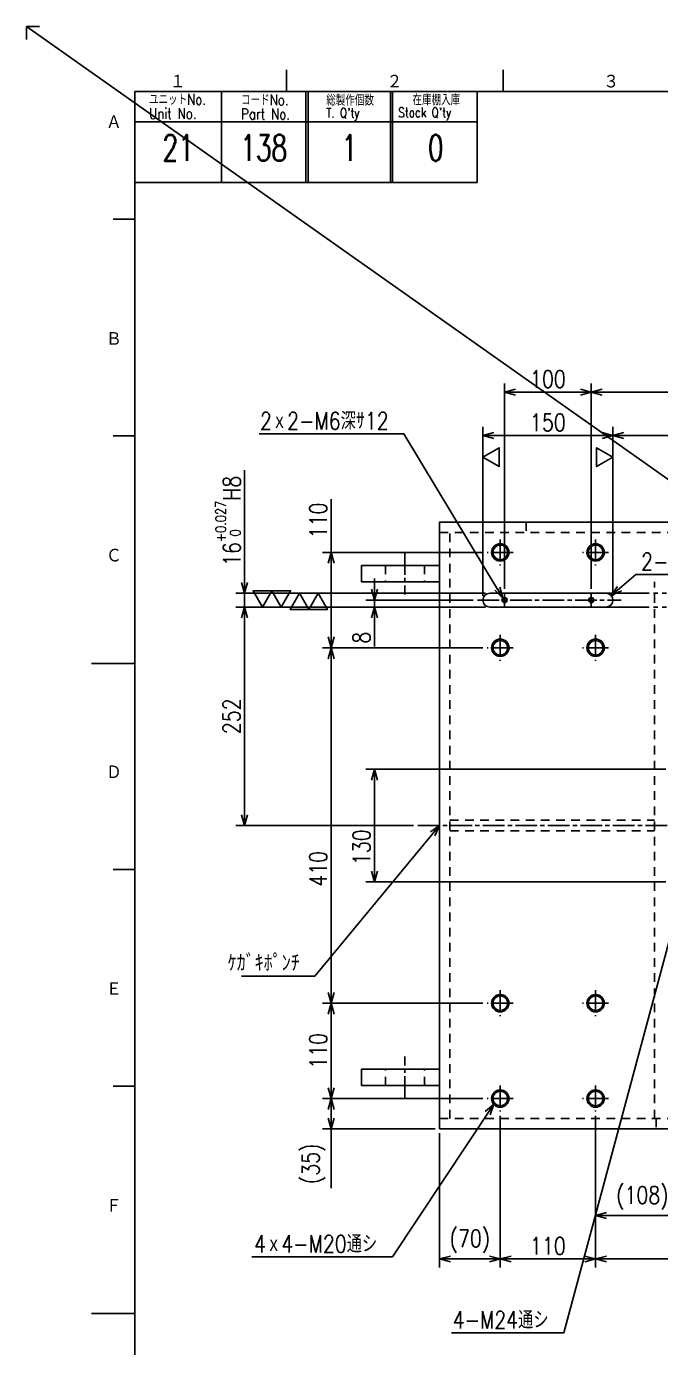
# Model space of a CAD drawing. Extents: x 0 to 4205, y 0 to 5940.
# Drawn here: x 0 to 732, y 4416 to 5940 of the extents above; entities that cross this region are included whole.
import ezdxf
from ezdxf.enums import TextEntityAlignment as Align

# ---------------------------------------------------------------- set-up
doc = ezdxf.new("R2010")
doc.units = 0
doc.header["$LTSCALE"] = 5
for name, pattern in [('GEN3A', [3.5, 2, -1.5]), ('GEN4A', [15, 10, -1, 1, -1, 1, -1]), ('GEN7A', [7.5, 5, -0.75, 1, -0.75])]:
    doc.linetypes.add(name, pattern=pattern)
doc.layers.get('0').update_dxf_attribs({"linetype": 'CONTINUOUS'})
doc.layers.get('DEFPOINTS').update_dxf_attribs({"linetype": 'CONTINUOUS'})
for name, color, linetype in [('2', 5, 'CONTINUOUS'), ('3A', 6, 'GEN3A'), ('4', 3, 'CONTINUOUS'), ('4A', 3, 'GEN4A'), ('5', 3, 'CONTINUOUS'), ('7A', 4, 'GEN7A'), ('8', 1, 'CONTINUOUS'), ('RAHM2', 1, 'CONTINUOUS')]:
    doc.layers.add(name, color=color, linetype=linetype)
doc.styles.add('DIMENSION', font='monotxt.shx', dxfattribs={"bigfont": 'bigfont.shx'})
doc.styles.get("Standard").update_dxf_attribs({"font": 'romans.shx', "width": 0.8, "bigfont": 'extfont.shx'})
doc.dimstyles.new('GEN-ISO', dxfattribs={"dimscale": 5, "dimtxt": 4, "dimasz": 2.5, "dimexe": 2, "dimexo": 1, "dimgap": 1, "dimtad": 3, "dimdec": 3, "dimrnd": 0.001, "dimdsep": 46, "dimtxsty": 'Standard', "dimblk": 'OPEN30', "dimcen": 0, "dimclrt": 52, "dimadec": 0, "dimazin": 0, "dimtp": 0.1, "dimtm": 0.1, "dimtfac": 0.6, "dimtdec": 3, "dimtmove": 2, "dimatfit": 3, "dimldrblk": 'OPEN30', "dimfxl": 1, "dimarcsym": 0})
doc.dimstyles.new('GEN-ISO$4', dxfattribs={"dimscale": 5, "dimtxt": 4, "dimasz": 2.5, "dimexe": 2, "dimexo": 1, "dimgap": 1, "dimtad": 1, "dimtoh": 1, "dimdec": 3, "dimrnd": 0.001, "dimdsep": 46, "dimtxsty": 'Standard', "dimblk": 'OPEN30', "dimcen": 0, "dimclrt": 52, "dimadec": 0, "dimazin": 0, "dimtp": 0.1, "dimtm": 0.1, "dimtfac": 0.6, "dimtdec": 3, "dimtofl": 0, "dimtmove": 0, "dimatfit": 2, "dimldrblk": 'OPEN30', "dimfxl": 1, "dimarcsym": 0})

# ---------------------------------------------------------------- blocks, each defined once
blk = doc.blocks.new('1A1ﾌﾞﾋﾝ')
at = {"layer": 'RAHM2', "color": 5, "linetype": 'Continuous'}
for p, q in [((3, 594), (0, 594)), ((0, 594), (0, 591)), ((60, 584), (60, 579)), ((110, 584), (110, 579)), ((826, 579), (25, 579)), ((25, 579), (25, 15)), ((104, 558), (104, 579)), ((25, 558), (64.5, 558)), ((64.5, 558), (104, 558)), ((20, 549.5), (25, 549.5)), ((20, 499.5), (25, 499.5)), ((15, 447), (25, 447)), ((20, 399.5), (25, 399.5)), ((20, 349.5), (25, 349.5)), ((15, 297), (25, 297))]:
    blk.add_line(p, q, dxfattribs=at)
at = {"layer": 'RAHM2', "color": 7, "linetype": 'Continuous'}
for p, q in [((45, 579), (45, 558)), ((64.5, 579), (64.5, 558)), ((65, 579), (65, 558)), ((84, 579), (84, 558)), ((84.5, 579), (84.5, 558)), ((25, 572), (64.5, 572)), ((64.5, 572), (104, 572))]:
    blk.add_line(p, q, dxfattribs=at)
at = {"layer": 'RAHM2', "color": 5, "linetype": 'Continuous'}
for s, p in [('１', (33.1, 579.6)), ('２', (83.1, 579.6)), ('３', (133.1, 579.6)), ('Ａ', (18.36, 570.24)), ('Ｂ', (18.36, 520.24)), ('Ｃ', (18.36, 470.24)), ('Ｄ', (18.36, 420.24)), ('Ｅ', (18.36, 370.24)), ('Ｆ', (18.36, 320.24))]:
    blk.add_text(s, height=3.31, dxfattribs=at).set_placement(p)
at = {"layer": 'RAHM2', "color": 7, "linetype": 'Continuous', "width": 0.8}
for s, height, p in [('ユニットNo.', 2.5, (28.29, 575.92)), ('コードNo.', 2.5, (49.52, 575.81)), ('総製作個数', 2.5, (69.17, 575.72)), ('在庫棚入庫', 2.5, (89.08, 575.82)), ('Unit No.', 2.5, (28.29, 572.64)), ('Part No.', 2.5, (49.52, 572.53)), ("T. Q'ty", 2.2, (69.17, 572.96)), ("Stock Q'ty", 2.2, (85.8, 573.06))]:
    blk.add_text(s, height=height, dxfattribs=at).set_placement(p)
at = {"layer": 'RAHM2', "color": 5, "linetype": 'Continuous', "width": 0.7}
for tag, p in [('HEADER3', (35, 566.01)), ('HEADER4', (54.75, 566)), ('HEADER15', (74.49, 566)), ('HEADER16', (94.43, 566))]:
    blk.add_attdef(tag, text='', height=6, dxfattribs=at).set_placement(p, align=Align.MIDDLE)
at = {"layer": 'RAHM2', "color": 7, "linetype": 'Continuous'}
blk.add_attdef('HEADER5', text='', height=2.5, dxfattribs=at).set_placement((63.69, 559.1), align=Align.BOTTOM_RIGHT)
for tag, height, width, p in [('HEADER25', 3.2, 0.63, (46.91, 45.38)), ('HEADER23', 3.33, 0.8, (71.4, 45.2)), ('HEADER24', 3.5, 0.8, (92.57, 45.22)), ('HEADER1', 5, 0.9, (775.12, 45.15)), ('HEADER7', 5, 0.8, (590.38, 40.8)), ('GEN-TITLE-SCA', 4, 0.85, (677.79, 40.85)), ('HEADER22', 3.2, 0.63, (46.91, 38.38)), ('HEADER20', 3.33, 0.8, (71.4, 38.2)), ('HEADER21', 3.5, 0.8, (92.57, 38.22)), ('HEADER2', 6, 0.9, (774.89, 36.68)), ('HEADER19', 3.2, 0.63, (46.91, 31.38)), ('HEADER17', 3.33, 0.8, (71.4, 31.2)), ('HEADER18', 3.5, 0.8, (92.57, 31.22)), ('HEADER11', 3.2, 0.63, (46.91, 24.38)), ('HEADER9', 3.33, 0.8, (71.4, 24.2)), ('HEADER10', 3.5, 0.8, (92.57, 24.22)), ('HEADER14', 3.31, 0.8, (542.54, 17.82))]:
    blk.add_attdef(tag, text='', height=height, dxfattribs=dict(at, width=width)).set_placement(p, align=Align.MIDDLE)
at = {"layer": 'RAHM2', "color": 7, "linetype": 'Continuous', "width": 0.8}
blk.add_attdef('GEN-TITLE-DAT', text='', height=3.5, dxfattribs=at).set_placement((691.35, 39.1), align=Align.BOTTOM_LEFT)
at = {"layer": 'RAHM2', "color": 5, "linetype": 'Continuous'}
blk.add_attdef('HEADER6', text='', height=5.8, dxfattribs=at).set_placement((623.09, 17.9), align=Align.BOTTOM_RIGHT)
at = {"layer": 'RAHM2', "color": 5, "linetype": 'Continuous', "style": 'DIMENSION', "width": 1.2}
for tag, p in [('HEADER13', (629.56, 16.75)), ('HEADER12', (663.26, 16.72)), ('GEN-TITLE-DWG', (732.79, 16.74))]:
    blk.add_attdef(tag, text='', height=7.02, dxfattribs=at).set_placement(p, align=Align.BOTTOM_LEFT)
at = {"layer": 'RAHM2', "color": 5, "linetype": 'Continuous', "style": 'DIMENSION'}
blk.add_attdef('HEADER8', text='', height=7.02, dxfattribs=at).set_placement((824.55, 16.71), align=Align.BOTTOM_RIGHT)
blk = doc.blocks.new('_Open30')
at = {"color": 0, "linetype": 'ByBlock', "lineweight": -2}
for p, q in [((-1, 0.27), (0, 0)), ((0, 0), (-1, -0.27)), ((0, 0), (-1, 0))]:
    blk.add_line(p, q, dxfattribs=at)
blk = doc.blocks.new('*D228')
at = {"layer": '5', "color": 0, "lineweight": -2, "transparency": 16777216}
for p, q in [((526.6, 4813.1), (341.6, 4813.1)), ((351.6, 4715.6), (351.6, 4800.6)), ((526.6, 4703.1), (341.6, 4703.1))]:
    blk.add_line(p, q, dxfattribs=at)
at = {"layer": 'DEFPOINTS', "color": 0, "transparency": 16777216}
for p in [(351.6, 4813.1), (531.6, 4813.1), (531.6, 4703.1)]:
    blk.add_point(p, dxfattribs=at)
at = {"layer": '5', "color": 0, "lineweight": -2, "transparency": 16777216, "xscale": 12.5, "yscale": 12.5, "zscale": 12.5}
for p, rotation in [((351.6, 4813.1), 90), ((351.6, 4703.1), 270)]:
    blk.add_blockref('_Open30', p, dxfattribs=dict(at, rotation=rotation))
at = {"layer": '5', "color": 52, "transparency": 16777216, "insert": (336.6, 4758.1), "char_height": 20, "attachment_point": 5, "rotation": 90}
blk.add_mtext('110', dxfattribs=at)
blk = doc.blocks.new('*D229')
at = {"layer": '5', "color": 0, "lineweight": -2, "transparency": 16777216}
for p, q in [((351.6, 5333.1), (351.6, 5394.5)), ((526.6, 5333.1), (341.6, 5333.1)), ((351.6, 5235.6), (351.6, 5320.6)), ((526.6, 5223.1), (341.6, 5223.1))]:
    blk.add_line(p, q, dxfattribs=at)
at = {"layer": 'DEFPOINTS', "color": 0, "transparency": 16777216}
for p in [(351.6, 5333.1), (531.6, 5333.1), (531.6, 5223.1)]:
    blk.add_point(p, dxfattribs=at)
at = {"layer": '5', "color": 0, "lineweight": -2, "transparency": 16777216, "xscale": 12.5, "yscale": 12.5, "zscale": 12.5}
for p, rotation in [((351.6, 5333.1), 90), ((351.6, 5223.1), 270)]:
    blk.add_blockref('_Open30', p, dxfattribs=dict(at, rotation=rotation))
at = {"layer": '5', "color": 52, "transparency": 16777216, "insert": (336.6, 5370.1), "char_height": 20, "attachment_point": 5, "rotation": 90}
blk.add_mtext('110', dxfattribs=at)
blk = doc.blocks.new('*D230')
at = {"layer": '5', "color": 0, "lineweight": -2, "transparency": 16777216}
for p, q in [((401.6, 5290.6), (401.6, 5303.1)), ((515.4, 5278.1), (391.6, 5278.1)), ((401.6, 5278.1), (401.6, 5270.1)), ((529.6, 5270.1), (391.6, 5270.1)), ((401.6, 5257.6), (401.6, 5224.5))]:
    blk.add_line(p, q, dxfattribs=at)
at = {"layer": 'DEFPOINTS', "color": 0, "transparency": 16777216}
for p in [(520.4, 5278.1), (401.6, 5270.1), (534.6, 5270.1)]:
    blk.add_point(p, dxfattribs=at)
at = {"layer": '5', "color": 0, "lineweight": -2, "transparency": 16777216, "xscale": 12.5, "yscale": 12.5, "zscale": 12.5}
for p, rotation in [((401.6, 5278.1), 270), ((401.6, 5270.1), 90)]:
    blk.add_blockref('_Open30', p, dxfattribs=dict(at, rotation=rotation))
at = {"layer": '5', "color": 52, "transparency": 16777216, "insert": (386.6, 5234.8), "char_height": 20, "attachment_point": 5, "rotation": 90}
blk.add_mtext('8', dxfattribs=at)
blk = doc.blocks.new('*D231')
at = {"layer": '5', "color": 0, "lineweight": -2, "transparency": 16777216}
for p, q in [((251.6, 5298.6), (251.6, 5428)), ((529.6, 5286.1), (241.6, 5286.1)), ((251.6, 5270.1), (251.6, 5286.1)), ((529.6, 5270.1), (241.6, 5270.1)), ((251.6, 5257.6), (251.6, 5245.1))]:
    blk.add_line(p, q, dxfattribs=at)
at = {"layer": 'DEFPOINTS', "color": 0, "transparency": 16777216}
for p in [(251.6, 5286.1), (534.6, 5286.1), (534.6, 5270.1)]:
    blk.add_point(p, dxfattribs=at)
at = {"layer": '5', "color": 0, "lineweight": -2, "transparency": 16777216, "xscale": 12.5, "yscale": 12.5, "zscale": 12.5}
for p, rotation in [((251.6, 5286.1), 270), ((251.6, 5270.1), 90)]:
    blk.add_blockref('_Open30', p, dxfattribs=dict(at, rotation=rotation))
at = {"layer": '5', "color": 52, "transparency": 16777216, "insert": (232.6, 5369.6), "char_height": 20, "attachment_point": 5, "rotation": 90}
blk.add_mtext('16{\\H12.000000;\\S+0.027^  0;}H8', dxfattribs=at)
blk = doc.blocks.new('*D232')
at = {"layer": '5', "color": 0, "lineweight": -2, "transparency": 16777216}
for p, q in [((529.6, 5270.1), (241.6, 5270.1)), ((251.6, 5257.6), (251.6, 5030.6)), ((446.6, 5018.1), (241.6, 5018.1))]:
    blk.add_line(p, q, dxfattribs=at)
at = {"layer": 'DEFPOINTS', "color": 0, "transparency": 16777216}
for p in [(534.6, 5270.1), (251.6, 5018.1), (451.6, 5018.1)]:
    blk.add_point(p, dxfattribs=at)
at = {"layer": '5', "color": 0, "lineweight": -2, "transparency": 16777216, "xscale": 12.5, "yscale": 12.5, "zscale": 12.5}
for p, rotation in [((251.6, 5270.1), 90), ((251.6, 5018.1), 270)]:
    blk.add_blockref('_Open30', p, dxfattribs=dict(at, rotation=rotation))
at = {"layer": '5', "color": 52, "transparency": 16777216, "insert": (236.6, 5144.1), "char_height": 20, "attachment_point": 5, "rotation": 90}
blk.add_mtext('252', dxfattribs=at)
blk = doc.blocks.new('*D236')
at = {"layer": '5', "color": 0, "lineweight": -2, "transparency": 16777216}
for p, q in [((656.6, 4683.1), (656.6, 4508.1)), ((1044.1, 4518.1), (669.1, 4518.1))]:
    blk.add_line(p, q, dxfattribs=at)
at = {"layer": 'DEFPOINTS', "color": 0, "transparency": 16777216}
for p in [(656.6, 4688.1), (1056.6, 4688.1), (656.6, 4518.1)]:
    blk.add_point(p, dxfattribs=at)
at = {"layer": '5', "color": 0, "lineweight": -2, "transparency": 16777216, "xscale": 12.5, "yscale": 12.5, "zscale": 12.5, "rotation": 180}
blk.add_blockref('_Open30', (656.6, 4518.1), dxfattribs=at)
at = {"layer": '5', "color": 0, "lineweight": -2, "transparency": 16777216, "xscale": 12.5, "yscale": 12.5, "zscale": 12.5}
blk.add_blockref('_Open30', (1056.6, 4518.1), dxfattribs=at)
at = {"layer": '5', "color": 52, "transparency": 16777216, "insert": (856.6, 4533.1), "char_height": 20, "attachment_point": 5}
blk.add_mtext('400', dxfattribs=at)
blk = doc.blocks.new('*D237')
at = {"layer": '5', "color": 0, "lineweight": -2, "transparency": 16777216}
for p, q in [((546.6, 4683.1), (546.6, 4508.1)), ((644.1, 4518.1), (559.1, 4518.1))]:
    blk.add_line(p, q, dxfattribs=at)
at = {"layer": 'DEFPOINTS', "color": 0, "transparency": 16777216}
for p in [(546.6, 4688.1), (656.6, 4688.1), (546.6, 4518.1)]:
    blk.add_point(p, dxfattribs=at)
at = {"layer": '5', "color": 0, "lineweight": -2, "transparency": 16777216, "xscale": 12.5, "yscale": 12.5, "zscale": 12.5, "rotation": 180}
blk.add_blockref('_Open30', (546.6, 4518.1), dxfattribs=at)
at = {"layer": '5', "color": 0, "lineweight": -2, "transparency": 16777216, "xscale": 12.5, "yscale": 12.5, "zscale": 12.5}
blk.add_blockref('_Open30', (656.6, 4518.1), dxfattribs=at)
at = {"layer": '5', "color": 52, "transparency": 16777216, "insert": (601.6, 4533.1), "char_height": 20, "attachment_point": 5}
blk.add_mtext('110', dxfattribs=at)
blk = doc.blocks.new('*D238')
at = {"layer": '5', "color": 0, "lineweight": -2, "transparency": 16777216}
for p, q in [((546.6, 4683.1), (546.6, 4508.1)), ((476.6, 4663.1), (476.6, 4508.1)), ((534.1, 4518.1), (489.1, 4518.1))]:
    blk.add_line(p, q, dxfattribs=at)
at = {"layer": 'DEFPOINTS', "color": 0, "transparency": 16777216}
for p in [(546.6, 4688.1), (476.6, 4668.1), (476.6, 4518.1)]:
    blk.add_point(p, dxfattribs=at)
at = {"layer": '5', "color": 0, "lineweight": -2, "transparency": 16777216, "xscale": 12.5, "yscale": 12.5, "zscale": 12.5, "rotation": 180}
blk.add_blockref('_Open30', (476.6, 4518.1), dxfattribs=at)
at = {"layer": '5', "color": 0, "lineweight": -2, "transparency": 16777216, "xscale": 12.5, "yscale": 12.5, "zscale": 12.5}
blk.add_blockref('_Open30', (546.6, 4518.1), dxfattribs=at)
at = {"layer": '5', "color": 52, "transparency": 16777216, "insert": (511.6, 4538.4), "char_height": 20, "attachment_point": 5}
blk.add_mtext('(70)', dxfattribs=at)
blk = doc.blocks.new('*D239')
at = {"layer": '5', "color": 0, "lineweight": -2, "transparency": 16777216}
for p, q in [((526.6, 4703.1), (341.6, 4703.1)), ((351.6, 4690.6), (351.6, 4680.6)), ((471.6, 4668.1), (341.6, 4668.1)), ((351.6, 4668.1), (351.6, 4599.9))]:
    blk.add_line(p, q, dxfattribs=at)
at = {"layer": 'DEFPOINTS', "color": 0, "transparency": 16777216}
for p in [(531.6, 4703.1), (351.6, 4668.1), (476.6, 4668.1)]:
    blk.add_point(p, dxfattribs=at)
at = {"layer": '5', "color": 0, "lineweight": -2, "transparency": 16777216, "xscale": 12.5, "yscale": 12.5, "zscale": 12.5}
for p, rotation in [((351.6, 4703.1), 90), ((351.6, 4668.1), 270)]:
    blk.add_blockref('_Open30', p, dxfattribs=dict(at, rotation=rotation))
at = {"layer": '5', "color": 52, "transparency": 16777216, "insert": (331.3, 4627.8), "char_height": 20, "attachment_point": 5, "rotation": 90}
blk.add_mtext('(35)', dxfattribs=at)
blk = doc.blocks.new('*D244')
at = {"layer": '5', "color": 0, "lineweight": -2, "transparency": 16777216}
for p, q in [((526.6, 5283.1), (526.6, 5478.1)), ((664.1, 5468.1), (539.1, 5468.1))]:
    blk.add_line(p, q, dxfattribs=at)
at = {"layer": 'DEFPOINTS', "color": 0, "transparency": 16777216}
for p in [(526.6, 5468.1), (526.6, 5278.1), (676.6, 5278.1)]:
    blk.add_point(p, dxfattribs=at)
at = {"layer": '5', "color": 0, "lineweight": -2, "transparency": 16777216, "xscale": 12.5, "yscale": 12.5, "zscale": 12.5, "rotation": 180}
blk.add_blockref('_Open30', (526.6, 5468.1), dxfattribs=at)
at = {"layer": '5', "color": 0, "lineweight": -2, "transparency": 16777216, "xscale": 12.5, "yscale": 12.5, "zscale": 12.5}
blk.add_blockref('_Open30', (676.6, 5468.1), dxfattribs=at)
at = {"layer": '5', "color": 52, "transparency": 16777216, "insert": (601.6, 5483.1), "char_height": 20, "attachment_point": 5}
blk.add_mtext('150', dxfattribs=at)
blk = doc.blocks.new('*D245')
at = {"layer": '5', "color": 0, "lineweight": -2, "transparency": 16777216}
for p, q in [((651.6, 5291.1), (651.6, 5528.1)), ((1054.1, 5518.1), (664.1, 5518.1)), ((1066.6, 5291.1), (1066.6, 5528.1))]:
    blk.add_line(p, q, dxfattribs=at)
at = {"layer": 'DEFPOINTS', "color": 0, "transparency": 16777216}
for p in [(651.6, 5518.1), (651.6, 5286.1), (1066.6, 5286.1)]:
    blk.add_point(p, dxfattribs=at)
at = {"layer": '5', "color": 0, "lineweight": -2, "transparency": 16777216, "xscale": 12.5, "yscale": 12.5, "zscale": 12.5, "rotation": 180}
blk.add_blockref('_Open30', (651.6, 5518.1), dxfattribs=at)
at = {"layer": '5', "color": 0, "lineweight": -2, "transparency": 16777216, "xscale": 12.5, "yscale": 12.5, "zscale": 12.5}
blk.add_blockref('_Open30', (1066.6, 5518.1), dxfattribs=at)
at = {"layer": '5', "color": 52, "transparency": 16777216, "insert": (801.6, 5533.1), "char_height": 20, "attachment_point": 5}
blk.add_mtext('415', dxfattribs=at)
blk = doc.blocks.new('*D246')
at = {"layer": '5', "color": 0, "lineweight": -2, "transparency": 16777216}
for p, q in [((551.6, 5291.1), (551.6, 5528.1)), ((639.1, 5518.1), (564.1, 5518.1))]:
    blk.add_line(p, q, dxfattribs=at)
at = {"layer": 'DEFPOINTS', "color": 0, "transparency": 16777216}
for p in [(551.6, 5518.1), (551.6, 5286.1), (651.6, 5286.1)]:
    blk.add_point(p, dxfattribs=at)
at = {"layer": '5', "color": 0, "lineweight": -2, "transparency": 16777216, "xscale": 12.5, "yscale": 12.5, "zscale": 12.5, "rotation": 180}
blk.add_blockref('_Open30', (551.6, 5518.1), dxfattribs=at)
at = {"layer": '5', "color": 0, "lineweight": -2, "transparency": 16777216, "xscale": 12.5, "yscale": 12.5, "zscale": 12.5}
blk.add_blockref('_Open30', (651.6, 5518.1), dxfattribs=at)
at = {"layer": '5', "color": 52, "transparency": 16777216, "insert": (601.6, 5533.1), "char_height": 20, "attachment_point": 5}
blk.add_mtext('100', dxfattribs=at)
blk = doc.blocks.new('*D247')
at = {"layer": '5', "color": 0, "lineweight": -2, "transparency": 16777216}
for p, q in [((676.6, 5283.1), (676.6, 5478.1)), ((1036.6, 5283.1), (1036.6, 5478.1)), ((1024.1, 5468.1), (689.1, 5468.1))]:
    blk.add_line(p, q, dxfattribs=at)
at = {"layer": 'DEFPOINTS', "color": 0, "transparency": 16777216}
for p in [(676.6, 5468.1), (676.6, 5278.1), (1036.6, 5278.1)]:
    blk.add_point(p, dxfattribs=at)
at = {"layer": '5', "color": 0, "lineweight": -2, "transparency": 16777216, "xscale": 12.5, "yscale": 12.5, "zscale": 12.5, "rotation": 180}
blk.add_blockref('_Open30', (676.6, 5468.1), dxfattribs=at)
at = {"layer": '5', "color": 0, "lineweight": -2, "transparency": 16777216, "xscale": 12.5, "yscale": 12.5, "zscale": 12.5}
blk.add_blockref('_Open30', (1036.6, 5468.1), dxfattribs=at)
at = {"layer": '5', "color": 52, "transparency": 16777216, "insert": (826.6, 5483.1), "char_height": 20, "attachment_point": 5}
blk.add_mtext('360', dxfattribs=at)
blk = doc.blocks.new('*D189')
at = {"layer": '5', "color": 0, "lineweight": -2, "transparency": 16777216}
for p, q in [((703.2, 5307.6), (684.2, 5291.4)), ((769.9, 5307.6), (703.2, 5307.6))]:
    blk.add_line(p, q, dxfattribs=at)
at = {"layer": 'DEFPOINTS', "color": 0, "transparency": 16777216}
for p in [(668.6, 5278.1), (674.7, 5283.3)]:
    blk.add_point(p, dxfattribs=at)
at = {"layer": '5', "color": 0, "lineweight": -2, "transparency": 16777216, "xscale": 12.5, "yscale": 12.5, "zscale": 12.5, "rotation": 220.4007885509955}
blk.add_blockref('_Open30', (674.7, 5283.3), dxfattribs=at)
at = {"layer": '5', "color": 52, "transparency": 16777216, "insert": (739, 5322.6), "char_height": 20, "attachment_point": 5}
blk.add_mtext('2-R8', dxfattribs=at)
blk = doc.blocks.new('*D193')
at = {"layer": '5', "color": 0, "lineweight": -2, "transparency": 16777216}
for p, q in [((737.6, 5083.1), (391.6, 5083.1)), ((401.6, 5070.6), (401.6, 4965.6)), ((737.6, 4953.1), (391.6, 4953.1))]:
    blk.add_line(p, q, dxfattribs=at)
at = {"layer": 'DEFPOINTS', "color": 0, "transparency": 16777216}
for p in [(742.6, 5083.1), (401.6, 4953.1), (742.6, 4953.1)]:
    blk.add_point(p, dxfattribs=at)
at = {"layer": '5', "color": 0, "lineweight": -2, "transparency": 16777216, "xscale": 12.5, "yscale": 12.5, "zscale": 12.5}
for p, rotation in [((401.6, 5083.1), 90), ((401.6, 4953.1), 270)]:
    blk.add_blockref('_Open30', p, dxfattribs=dict(at, rotation=rotation))
at = {"layer": '5', "color": 52, "transparency": 16777216, "insert": (386.6, 4993.1), "char_height": 20, "attachment_point": 5, "rotation": 90}
blk.add_mtext('130', dxfattribs=at)
blk = doc.blocks.new('*D194')
at = {"layer": '5', "color": 0, "lineweight": -2, "transparency": 16777216}
for p, q in [((526.6, 5223.1), (341.6, 5223.1)), ((351.6, 5210.6), (351.6, 4825.6)), ((526.6, 4813.1), (341.6, 4813.1))]:
    blk.add_line(p, q, dxfattribs=at)
at = {"layer": 'DEFPOINTS', "color": 0, "transparency": 16777216}
for p in [(531.6, 5223.1), (351.6, 4813.1), (531.6, 4813.1)]:
    blk.add_point(p, dxfattribs=at)
at = {"layer": '5', "color": 0, "lineweight": -2, "transparency": 16777216, "xscale": 12.5, "yscale": 12.5, "zscale": 12.5}
for p, rotation in [((351.6, 5223.1), 90), ((351.6, 4813.1), 270)]:
    blk.add_blockref('_Open30', p, dxfattribs=dict(at, rotation=rotation))
at = {"layer": '5', "color": 52, "transparency": 16777216, "insert": (336.6, 4968.1), "char_height": 20, "attachment_point": 5, "rotation": 90}
blk.add_mtext('410', dxfattribs=at)
blk = doc.blocks.new('*D262')
at = {"layer": '5', "color": 0, "lineweight": -2, "transparency": 16777216}
for p, q in [((764.6, 4926.1), (764.6, 4558.1)), ((656.6, 4683.1), (656.6, 4558.1)), ((752.1, 4568.1), (669.1, 4568.1))]:
    blk.add_line(p, q, dxfattribs=at)
at = {"layer": 'DEFPOINTS', "color": 0, "transparency": 16777216}
for p in [(764.6, 4931.1), (656.6, 4688.1), (656.6, 4568.1)]:
    blk.add_point(p, dxfattribs=at)
at = {"layer": '5', "color": 0, "lineweight": -2, "transparency": 16777216, "xscale": 12.5, "yscale": 12.5, "zscale": 12.5, "rotation": 180}
blk.add_blockref('_Open30', (656.6, 4568.1), dxfattribs=at)
at = {"layer": '5', "color": 0, "lineweight": -2, "transparency": 16777216, "xscale": 12.5, "yscale": 12.5, "zscale": 12.5}
blk.add_blockref('_Open30', (764.6, 4568.1), dxfattribs=at)
at = {"layer": '5', "color": 52, "transparency": 16777216, "insert": (710.6, 4588.4), "char_height": 20, "attachment_point": 5}
blk.add_mtext('(108)', dxfattribs=at)

msp = doc.modelspace()

# ---------------------------------------------------------------- linework, layer by layer
at = {"layer": '2'}
msp.add_lwpolyline([(476.5746, 4668.1495), (1276.5746, 4668.1495), (1276.5746, 5368.1495), (476.5746, 5368.1495)], close=True, dxfattribs=at)
for points in [[(476.5746, 5318.1495), (386.5746, 5318.1495), (386.5746, 5299.1495), (476.5746, 5299.1495)], [(476.5746, 4718.1495), (386.5746, 4718.1495), (386.5746, 4737.1495), (476.5746, 4737.1495)]]:
    msp.add_lwpolyline(points, dxfattribs=at)
msp.add_lwpolyline([(668.5746, 5270.1495, 1), (668.5746, 5286.1495), (534.5746, 5286.1495, 1), (534.5746, 5270.1495)], format="xyb", close=True, dxfattribs=at)
for centre, radius in [((546.5746, 5333.1495), 8.5), ((656.5746, 5333.1495), 8.5), ((551.5746, 5278.1495), 2.45), ((651.5746, 5278.1495), 2.45), ((546.5746, 5223.1495), 8.5), ((656.5746, 5223.1495), 8.5), ((546.5746, 4813.1495), 8.5), ((656.5746, 4813.1495), 8.5), ((546.5746, 4703.1495), 8.5), ((656.5746, 4703.1495), 8.5)]:
    msp.add_circle(centre, radius, dxfattribs=at)
at = {"layer": '3A'}
for p, q in [((576.5746, 5368.1495), (576.5746, 5356.1495)), ((476.5746, 5356.1495), (1276.5746, 5356.1495)), ((488.5746, 4680.1495), (488.5746, 5356.1495)), ((414.0746, 5318.1495), (414.0746, 5299.1495)), ((459.0746, 5318.1495), (459.0746, 5299.1495)), ((724.5746, 4680.1495), (724.5746, 5299.2741)), ((488.5746, 5024.1495), (724.5746, 5024.1495)), ((488.5746, 5012.1495), (724.5746, 5012.1495)), ((414.0746, 4718.1495), (414.0746, 4737.1495)), ((459.0746, 4718.1495), (459.0746, 4737.1495)), ((476.5746, 4680.1495), (1276.5746, 4680.1495)), ((726.5746, 4680.1495), (726.5746, 4668.1495))]:
    msp.add_line(p, q, dxfattribs=at)
at = {"layer": '4'}
for centre, radius in [((546.5746, 5333.1495), 10), ((656.5746, 5333.1495), 10), ((551.5746, 5278.1495), 3), ((651.5746, 5278.1495), 3), ((546.5746, 5223.1495), 10), ((656.5746, 5223.1495), 10), ((546.5746, 4813.1495), 10), ((656.5746, 4813.1495), 10), ((546.5746, 4703.1495), 10), ((656.5746, 4703.1495), 10)]:
    msp.add_circle(centre, radius, dxfattribs=at)
at = {"layer": '4A'}
for p, q in [((668.5746, 5286.1495), (1044.5746, 5286.1495)), ((668.5746, 5270.1495), (1044.5746, 5270.1495))]:
    msp.add_line(p, q, dxfattribs=at)
at = {"layer": '7A'}
for p, q in [((546.5746, 5348.1495), (546.5746, 5318.1495)), ((656.5746, 5348.1495), (656.5746, 5318.1495)), ((436.5746, 5332.4344), (436.5746, 5284.6939)), ((561.5746, 5333.1495), (531.5746, 5333.1495)), ((671.5746, 5333.1495), (641.5746, 5333.1495)), ((520.4383, 5278.1495), (686.2001, 5278.1495)), ((551.5746, 5286.1495), (551.5746, 5270.1495)), ((651.5746, 5286.1495), (651.5746, 5270.1495)), ((546.5746, 5238.1495), (546.5746, 5208.1495)), ((656.5746, 5238.1495), (656.5746, 5208.1495)), ((561.5746, 5223.1495), (531.5746, 5223.1495)), ((671.5746, 5223.1495), (641.5746, 5223.1495)), ((451.5746, 5018.1495), (789.0746, 5018.1495)), ((546.5746, 4828.1495), (546.5746, 4798.1495)), ((656.5746, 4828.1495), (656.5746, 4798.1495)), ((561.5746, 4813.1495), (531.5746, 4813.1495)), ((671.5746, 4813.1495), (641.5746, 4813.1495)), ((436.5746, 4703.8645), (436.5746, 4751.6051)), ((546.5746, 4718.1495), (546.5746, 4688.1495)), ((656.5746, 4718.1495), (656.5746, 4688.1495)), ((561.5746, 4703.1495), (531.5746, 4703.1495)), ((671.5746, 4703.1495), (641.5746, 4703.1495))]:
    msp.add_line(p, q, dxfattribs=at)
at = {"layer": '8'}
msp.add_line((0, 5940), (4205, 2970), dxfattribs=at)
for points in [[(526.5746, 5443.0629), (545.3246, 5432.2379), (545.3246, 5453.8879), (526.5746, 5443.0629)], [(676.5746, 5443.0629), (657.8246, 5432.2379), (657.8246, 5453.8879), (676.5746, 5443.0629)], [(272.222, 5270.1495), (283.047, 5288.8995), (261.397, 5288.8995), (272.222, 5270.1495)], [(293.872, 5270.1495), (304.697, 5288.8995), (283.047, 5288.8995), (293.872, 5270.1495)], [(315.0183, 5286.1495), (325.8433, 5267.3995), (304.1933, 5267.3995), (315.0183, 5286.1495)], [(336.6683, 5286.1495), (347.4933, 5267.3995), (325.8433, 5267.3995), (336.6683, 5286.1495)]]:
    msp.add_lwpolyline(points, close=True, dxfattribs=at)

# ---------------------------------------------------------------- block references
at = {"layer": '2'}
ref = msp.add_blockref('1A1ﾌﾞﾋﾝ', (0, 2970), dxfattribs=dict(at, xscale=5, yscale=5, zscale=5))
ref.add_attrib('HEADER3', '21', dxfattribs={"layer": 'RAHM2', "color": 5, "linetype": 'Continuous', "height": 30, "width": 0.7}).set_placement((175.0196, 5800.0347), align=Align.MIDDLE)
ref.add_attrib('HEADER4', '138', dxfattribs={"layer": 'RAHM2', "color": 5, "linetype": 'Continuous', "height": 30, "width": 0.7}).set_placement((273.7696, 5800.0001), align=Align.MIDDLE)
ref.add_attrib('HEADER15', '1', dxfattribs={"layer": 'RAHM2', "color": 5, "linetype": 'Continuous', "height": 30, "width": 0.7}).set_placement((372.4451, 5800.0001), align=Align.MIDDLE)
ref.add_attrib('HEADER16', '0', dxfattribs={"layer": 'RAHM2', "color": 5, "linetype": 'Continuous', "height": 30, "width": 0.7}).set_placement((472.1533, 5800.0001), align=Align.MIDDLE)

# ---------------------------------------------------------------- texts
at = {"layer": '5', "color": 52, "char_height": 20, "attachment_point": 6}
for s, insert in [('2ｘ2-M6深ｻ12', (417.9273, 5484.8832)), ('ｹｶﾞｷﾎﾟﾝﾁ', (315.3401, 4859.496)), ('4ｘ4-M20通シ', (404.6905, 4535.4531)), ('4-M24通シ', (602.401, 4447.7651))]:
    msp.add_mtext(s, dxfattribs=dict(at, insert=insert))

# ---------------------------------------------------------------- dimensions: what is measured, and where the dimension line sits
at = {"layer": '5'}
for base, p1, p2, override, picture, middle in [((551.5746, 5518.1495), (651.5746, 5286.1495), (551.5746, 5286.1495), {"dimse1": 1, "dimtp": 0.05, "dimtm": 0.05, "dimtmove": 1}, '*D246', (601.5746, 5533.1495)), ((526.5746, 5468.1495), (676.5746, 5278.1495), (526.5746, 5278.1495), {"dimse1": 1, "dimtp": 0.05, "dimtm": 0.05, "dimtmove": 1}, '*D244', (601.5746, 5483.1495)), ((656.5746, 4568.1495), (764.5746, 4931.1495), (656.5746, 4688.1495), {"dimpost": '(<>)', "dimtp": 0.027, "dimtm": 0, "dimtmove": 0}, '*D262', (710.5746, 4588.3876)), ((476.5746, 4518.1495), (546.5746, 4688.1495), (476.5746, 4668.1495), {"dimpost": '(<>)', "dimtp": 0.027, "dimtm": 0, "dimtmove": 0}, '*D238', (511.5746, 4538.3876)), ((546.5746, 4518.1495), (656.5746, 4688.1495), (546.5746, 4688.1495), {"dimse1": 1, "dimtp": 0.05, "dimtm": 0.05, "dimtmove": 1}, '*D237', (601.5746, 4533.1495)), ((656.5746, 4518.1495), (1056.5746, 4688.1495), (656.5746, 4688.1495), {"dimse1": 1, "dimtp": 0.05, "dimtm": 0.05, "dimtmove": 1}, '*D236', (856.5746, 4533.1495))]:
    dim = msp.add_linear_dim(base=base, p1=p1, p2=p2, dimstyle='GEN-ISO', override=override, dxfattribs=at)
    dim.commit()
    dim.dimension.update_dxf_attribs({"geometry": picture, "text_midpoint": middle})
for base, p1, p2, picture, middle in [((651.5746, 5518.1495), (1066.5746, 5286.1495), (651.5746, 5286.1495), '*D245', (801.5746, 5518.1495)), ((676.5746, 5468.1495), (1036.5746, 5278.1495), (676.5746, 5278.1495), '*D247', (826.5746, 5468.1495))]:
    dim = msp.add_linear_dim(base=base, p1=p1, p2=p2, dimstyle='GEN-ISO', override={"dimtp": 0.05, "dimtm": 0.05, "dimtmove": 0}, dxfattribs=at)
    dim.commit()
    dim.dimension.update_dxf_attribs({"geometry": picture, "text_midpoint": middle, "dimtype": 160})
dim = msp.add_linear_dim(base=(251.5746, 5286.1495), p1=(534.5746, 5270.1495), p2=(534.5746, 5286.1495), angle=90, text='<>H8', dimstyle='GEN-ISO', override={"dimtol": 1, "dimtp": 0.027, "dimtm": 0, "dimtmove": 0}, dxfattribs=at)
dim.commit()
dim.dimension.update_dxf_attribs({"geometry": '*D231', "text_midpoint": (232.5746, 5369.559)})
for base, p1, p2, override, picture, middle in [((351.5746, 5333.1495), (531.5746, 5223.1495), (531.5746, 5333.1495), {"dimtp": 0.05, "dimtm": 0.05, "dimtmove": 0}, '*D229', (351.5746, 5370.078)), ((351.5746, 4813.1495), (531.5746, 5223.1495), (531.5746, 4813.1495), {"dimtad": 1, "dimtoh": 1, "dimtp": 0.05, "dimtm": 0.05, "dimtofl": 0, "dimtmove": 0}, '*D194', (351.5746, 4968.1495)), ((401.5746, 4953.1495), (742.5746, 5083.1495), (742.5746, 4953.1495), {"dimtad": 1, "dimtoh": 1, "dimtp": 0.05, "dimtm": 0.05, "dimtofl": 0, "dimtmove": 0}, '*D193', (401.5746, 4993.1495))]:
    dim = msp.add_linear_dim(base=base, p1=p1, p2=p2, angle=90, dimstyle='GEN-ISO', override=override, dxfattribs=at)
    dim.commit()
    dim.dimension.update_dxf_attribs({"geometry": picture, "text_midpoint": middle, "dimtype": 160})
dim = msp.add_radius_dim(center=(668.5746, 5278.1495), mpoint=(674.6669, 5283.3345), text='2-<>', dimstyle='GEN-ISO$4', override={"dimtp": 0.05, "dimtm": 0.05, "dimatfit": 3}, dxfattribs=at)
dim.commit()
dim.dimension.update_dxf_attribs({"geometry": '*D189', "text_midpoint": (739.0217, 5307.5887), "dimtype": 164})
for base, p1, p2, override, picture, middle in [((401.5746, 5270.1495), (520.4383, 5278.1495), (534.5746, 5270.1495), {"dimtp": 0.05, "dimtm": 0.05, "dimtmove": 0}, '*D230', (386.5746, 5234.8161)), ((251.5746, 5018.1495), (534.5746, 5270.1495), (451.5746, 5018.1495), {"dimtp": 0.05, "dimtm": 0.05, "dimtmove": 0}, '*D232', (236.5746, 5144.1495)), ((351.5746, 4813.1495), (531.5746, 4703.1495), (531.5746, 4813.1495), {"dimtp": 0.05, "dimtm": 0.05, "dimtmove": 0}, '*D228', (336.5746, 4758.1495)), ((351.5746, 4668.1495), (531.5746, 4703.1495), (476.5746, 4668.1495), {"dimpost": '(<>)', "dimtp": 0.027, "dimtm": 0, "dimtmove": 0}, '*D239', (331.3365, 4627.7923))]:
    dim = msp.add_linear_dim(base=base, p1=p1, p2=p2, angle=90, dimstyle='GEN-ISO', override=override, dxfattribs=at)
    dim.commit()
    dim.dimension.update_dxf_attribs({"geometry": picture, "text_midpoint": middle})

# ---------------------------------------------------------------- leaders
at = {"layer": '5', "annotation_type": 0, "has_hookline": 1, "hookline_direction": 1}
for points, text_width in [([(549.7329, 5280.5176), (435.4273, 5469.8832), (422.9273, 5469.8832)], 149.3333), ([(476.5746, 5018.1495), (332.8401, 4844.496), (320.3401, 4844.496)], 67.2), ([(757.2539, 4943.6413), (619.901, 4432.7651), (607.401, 4432.7651)], 112), ([(539.0659, 4696.5449), (422.1905, 4520.4531), (409.6905, 4520.4531)], 144.5333)]:
    msp.add_leader(points, dimstyle='GEN-ISO', override={"dimpost": '(<>)', "dimtp": 0.027, "dimtm": 0}, dxfattribs=dict(at, text_width=text_width))

doc.saveas('drawing.dxf')
